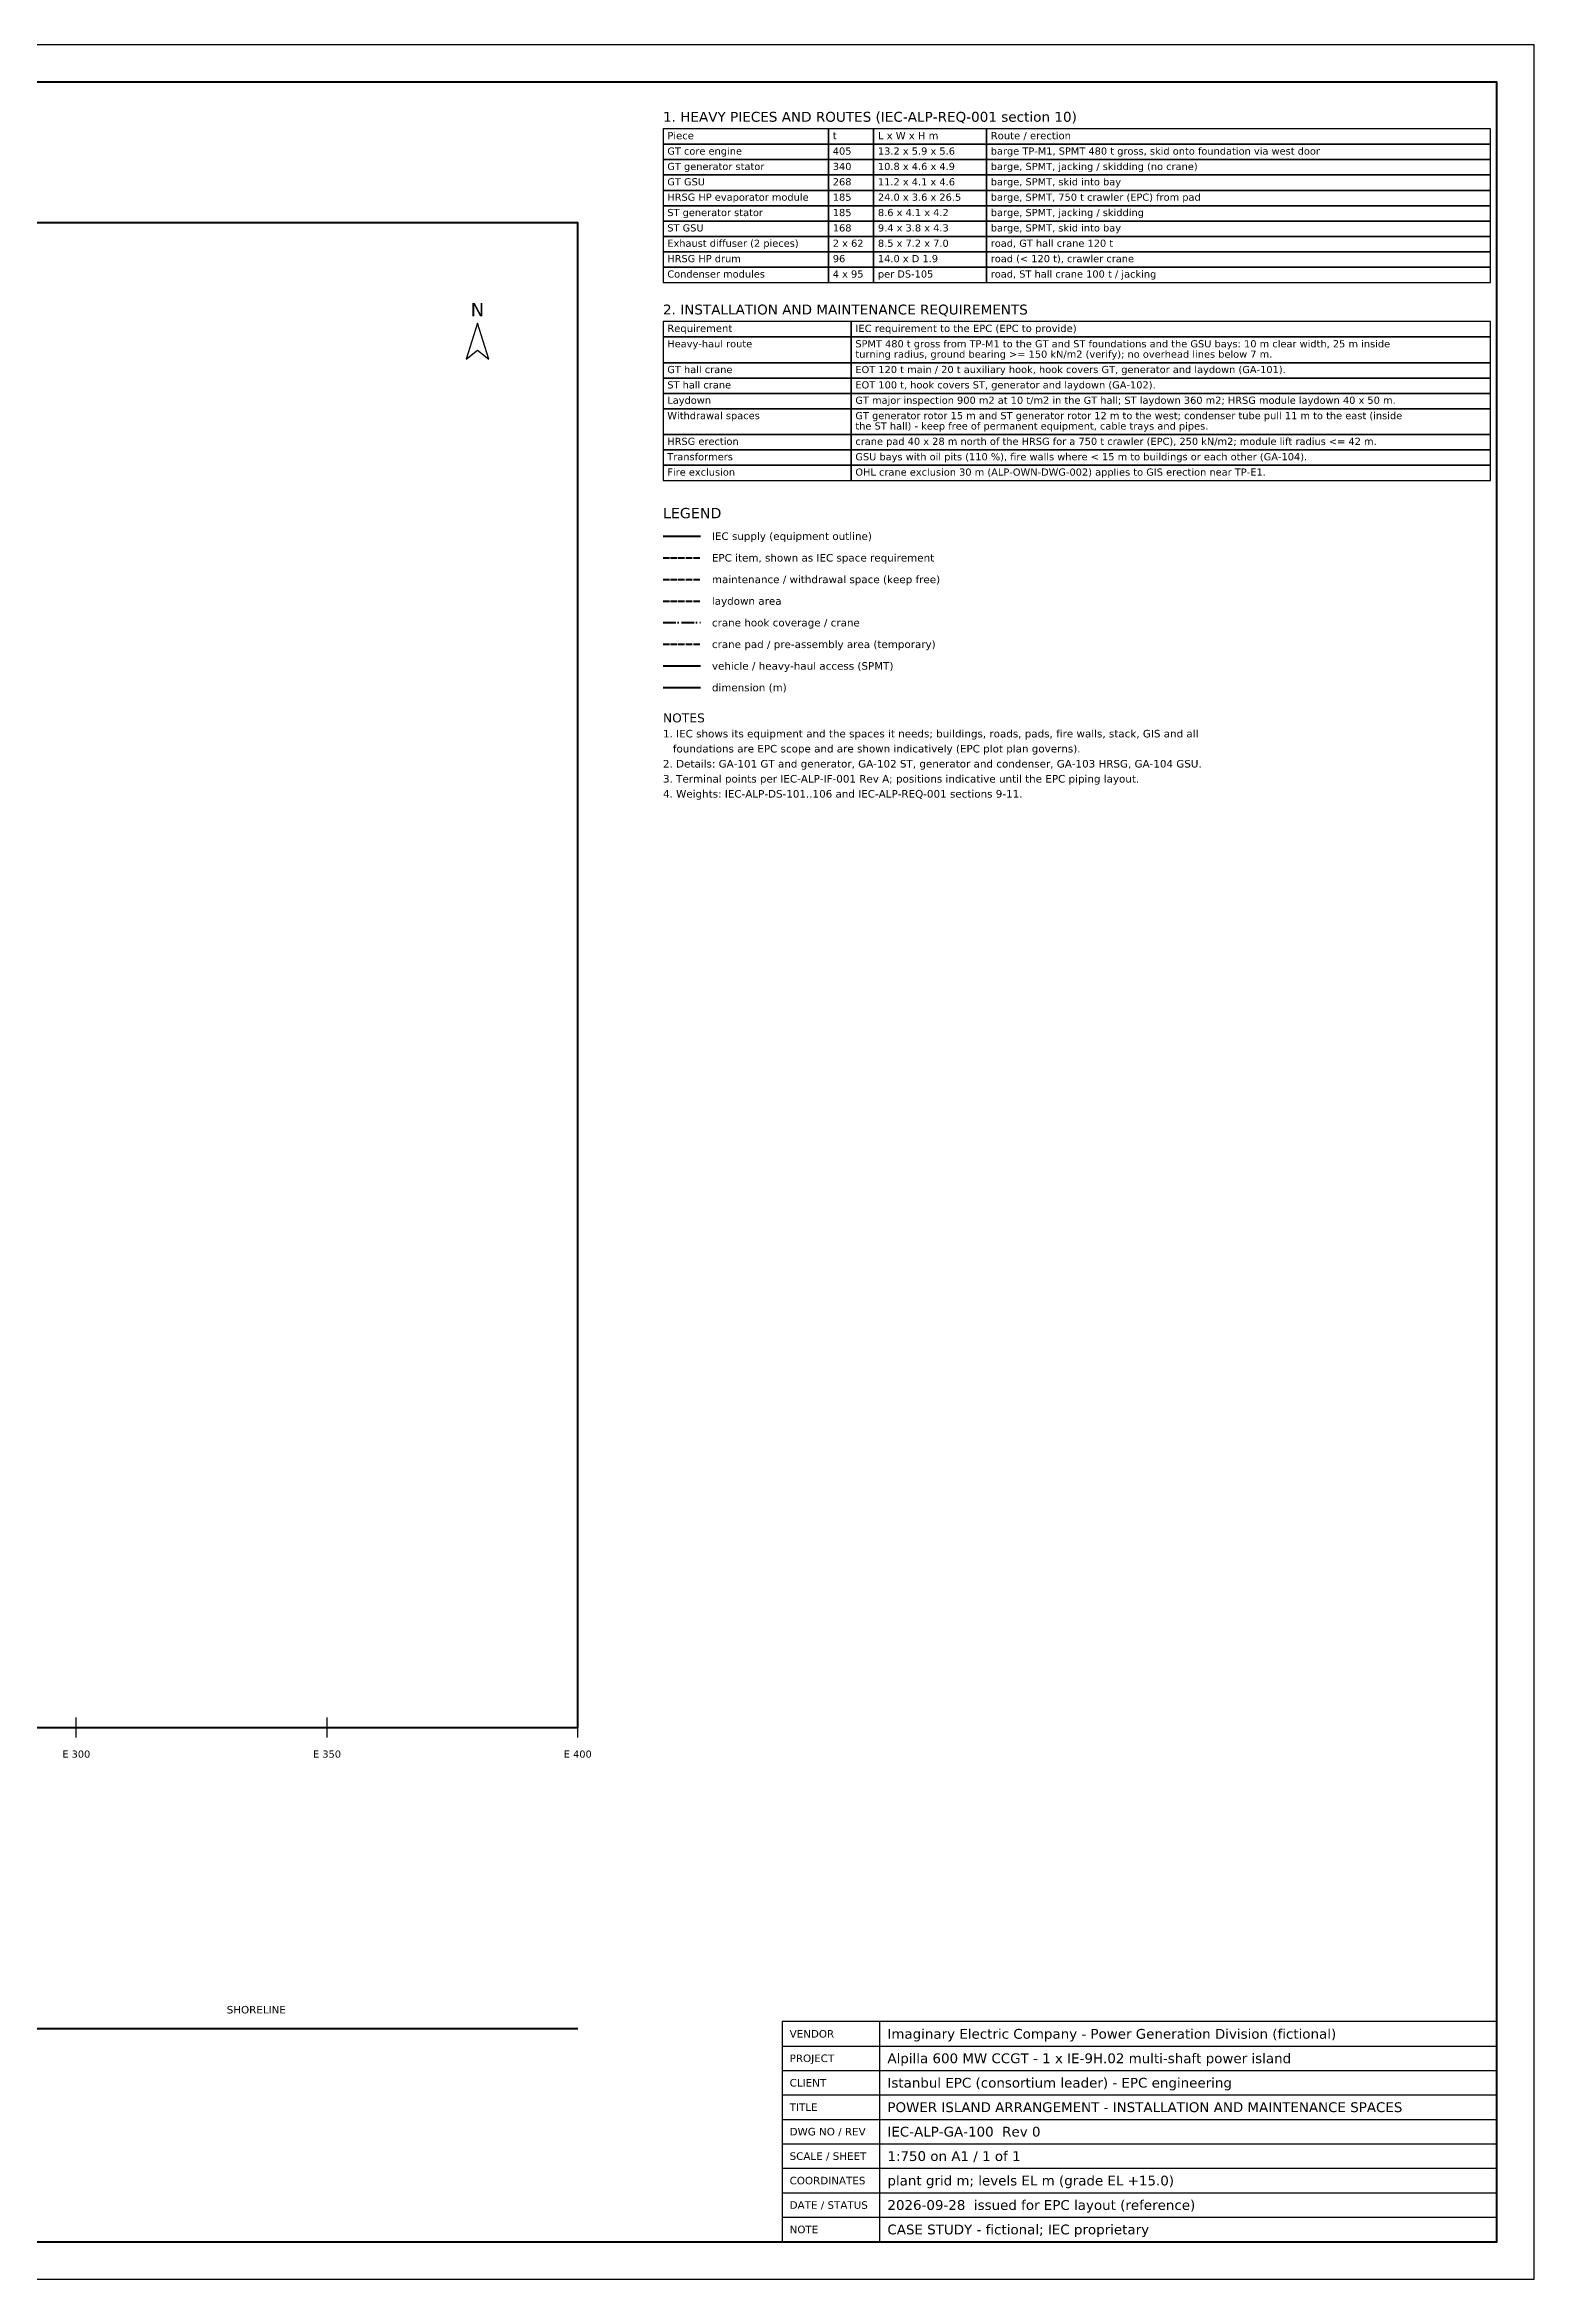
# Model space of a CAD drawing. Header units: metres. Extents: x -40 to 591, y -110 to 336.
# Drawn here: x 293.7 to 590.8, y -110 to 335.5 of the extents above; entities that cross this region are included whole.
import ezdxf
from ezdxf.enums import TextEntityAlignment as Align

# ---------------------------------------------------------------- set-up
doc = ezdxf.new("R2010")
doc.units = ezdxf.units.M
doc.linetypes.add('DASHDOT', pattern=[3.556, 2.54, -0.508, 0, -0.508])
doc.linetypes.add('DASHED', pattern=[1.524, 1.27, -0.254])
for name, color, linetype in [('ACCESS', 1, 'Continuous'), ('ANNO', 7, 'Continuous'), ('CRANE', 5, 'Continuous'), ('DIM', 1, 'Continuous'), ('EPC', 8, 'Continuous'), ('IEC', 7, 'Continuous'), ('LAYDOWN', 3, 'Continuous'), ('MAINT', 6, 'Continuous'), ('PAD', 30, 'Continuous'), ('PLOT', 8, 'Continuous'), ('SEA', 4, 'Continuous'), ('TITLE', 7, 'Continuous')]:
    doc.layers.add(name, color=color, linetype=linetype)
doc.styles.add('ALPILLA', font='DejaVuSans.ttf')
doc.styles.add('IEC', font='DejaVuSans.ttf')

msp = doc.modelspace()

# ---------------------------------------------------------------- linework, layer by layer
at = {"layer": 'ACCESS', "linetype": 'CONTINUOUS', "lineweight": 60}
msp.add_line((417, 211.64875), (424.5, 211.64875), dxfattribs=at)
at = {"layer": 'ANNO'}
for p, q in [((300, -2), (300, 2)), ((350, -2), (350, 2)), ((400, -2), (400, 2))]:
    msp.add_line(p, q, dxfattribs=at)
for points in [[(417, 315.65125), (450, 315.65125), (450, 318.715), (417, 318.715)], [(450, 315.65125), (459, 315.65125), (459, 318.715), (450, 318.715)], [(459, 315.65125), (481.5, 315.65125), (481.5, 318.715), (459, 318.715)], [(481.5, 315.65125), (582, 315.65125), (582, 318.715), (481.5, 318.715)], [(417, 312.5875), (450, 312.5875), (450, 315.65125), (417, 315.65125)], [(417, 309.52375), (450, 309.52375), (450, 312.5875), (417, 312.5875)], [(450, 312.5875), (459, 312.5875), (459, 315.65125), (450, 315.65125)], [(450, 309.52375), (459, 309.52375), (459, 312.5875), (450, 312.5875)], [(459, 312.5875), (481.5, 312.5875), (481.5, 315.65125), (459, 315.65125)], [(459, 309.52375), (481.5, 309.52375), (481.5, 312.5875), (459, 312.5875)], [(481.5, 312.5875), (582, 312.5875), (582, 315.65125), (481.5, 315.65125)], [(481.5, 309.52375), (582, 309.52375), (582, 312.5875), (481.5, 312.5875)], [(417, 306.46), (450, 306.46), (450, 309.52375), (417, 309.52375)], [(450, 306.46), (459, 306.46), (459, 309.52375), (450, 309.52375)], [(459, 306.46), (481.5, 306.46), (481.5, 309.52375), (459, 309.52375)], [(481.5, 306.46), (582, 306.46), (582, 309.52375), (481.5, 309.52375)], [(417, 303.39625), (450, 303.39625), (450, 306.46), (417, 306.46)], [(417, 300.3325), (450, 300.3325), (450, 303.39625), (417, 303.39625)], [(450, 303.39625), (459, 303.39625), (459, 306.46), (450, 306.46)], [(450, 300.3325), (459, 300.3325), (459, 303.39625), (450, 303.39625)], [(459, 303.39625), (481.5, 303.39625), (481.5, 306.46), (459, 306.46)], [(459, 300.3325), (481.5, 300.3325), (481.5, 303.39625), (459, 303.39625)], [(481.5, 303.39625), (582, 303.39625), (582, 306.46), (481.5, 306.46)], [(481.5, 300.3325), (582, 300.3325), (582, 303.39625), (481.5, 303.39625)], [(417, 297.26875), (450, 297.26875), (450, 300.3325), (417, 300.3325)], [(450, 297.26875), (459, 297.26875), (459, 300.3325), (450, 300.3325)], [(459, 297.26875), (481.5, 297.26875), (481.5, 300.3325), (459, 300.3325)], [(481.5, 297.26875), (582, 297.26875), (582, 300.3325), (481.5, 300.3325)], [(417, 294.205), (450, 294.205), (450, 297.26875), (417, 297.26875)], [(417, 291.14125), (450, 291.14125), (450, 294.205), (417, 294.205)], [(450, 294.205), (459, 294.205), (459, 297.26875), (450, 297.26875)], [(450, 291.14125), (459, 291.14125), (459, 294.205), (450, 294.205)], [(459, 294.205), (481.5, 294.205), (481.5, 297.26875), (459, 297.26875)], [(459, 291.14125), (481.5, 291.14125), (481.5, 294.205), (459, 294.205)], [(481.5, 294.205), (582, 294.205), (582, 297.26875), (481.5, 297.26875)], [(481.5, 291.14125), (582, 291.14125), (582, 294.205), (481.5, 294.205)], [(417, 288.0775), (450, 288.0775), (450, 291.14125), (417, 291.14125)], [(450, 288.0775), (459, 288.0775), (459, 291.14125), (450, 291.14125)], [(459, 288.0775), (481.5, 288.0775), (481.5, 291.14125), (459, 291.14125)], [(481.5, 288.0775), (582, 288.0775), (582, 291.14125), (481.5, 291.14125)], [(380, 280), (377.75, 272.8), (380, 274.6), (382.25, 272.8)], [(417, 277.22875), (454.5, 277.22875), (454.5, 280.2925), (417, 280.2925)], [(417, 272.09875), (454.5, 272.09875), (454.5, 277.22875), (417, 277.22875)], [(454.5, 277.22875), (582, 277.22875), (582, 280.2925), (454.5, 280.2925)], [(454.5, 272.09875), (582, 272.09875), (582, 277.22875), (454.5, 277.22875)], [(417, 269.035), (454.5, 269.035), (454.5, 272.09875), (417, 272.09875)], [(454.5, 269.035), (582, 269.035), (582, 272.09875), (454.5, 272.09875)], [(417, 265.97125), (454.5, 265.97125), (454.5, 269.035), (417, 269.035)], [(454.5, 265.97125), (582, 265.97125), (582, 269.035), (454.5, 269.035)], [(417, 262.9075), (454.5, 262.9075), (454.5, 265.97125), (417, 265.97125)], [(417, 257.7775), (454.5, 257.7775), (454.5, 262.9075), (417, 262.9075)], [(454.5, 262.9075), (582, 262.9075), (582, 265.97125), (454.5, 265.97125)], [(454.5, 257.7775), (582, 257.7775), (582, 262.9075), (454.5, 262.9075)], [(417, 254.71375), (454.5, 254.71375), (454.5, 257.7775), (417, 257.7775)], [(417, 251.65), (454.5, 251.65), (454.5, 254.71375), (417, 254.71375)], [(454.5, 254.71375), (582, 254.71375), (582, 257.7775), (454.5, 257.7775)], [(454.5, 251.65), (582, 251.65), (582, 254.71375), (454.5, 254.71375)], [(417, 248.58625), (454.5, 248.58625), (454.5, 251.65), (417, 251.65)], [(454.5, 248.58625), (582, 248.58625), (582, 251.65), (454.5, 251.65)]]:
    msp.add_lwpolyline(points, close=True, dxfattribs=at)
at = {"layer": 'CRANE', "linetype": 'DASHDOT', "lineweight": 60}
msp.add_line((417, 220.27375), (424.5, 220.27375), dxfattribs=at)
at = {"layer": 'DIM', "linetype": 'CONTINUOUS', "lineweight": 60}
msp.add_line((417, 207.33625), (424.5, 207.33625), dxfattribs=at)
at = {"layer": 'EPC', "linetype": 'DASHED', "lineweight": 60}
msp.add_line((417, 233.21125), (424.5, 233.21125), dxfattribs=at)
at = {"layer": 'IEC', "linetype": 'CONTINUOUS', "lineweight": 60}
msp.add_line((417, 237.52375), (424.5, 237.52375), dxfattribs=at)
at = {"layer": 'LAYDOWN', "linetype": 'DASHED', "lineweight": 60}
msp.add_line((417, 224.58625), (424.5, 224.58625), dxfattribs=at)
at = {"layer": 'MAINT', "linetype": 'DASHED', "lineweight": 60}
msp.add_line((417, 228.89875), (424.5, 228.89875), dxfattribs=at)
at = {"layer": 'PAD', "linetype": 'DASHED', "lineweight": 60}
msp.add_line((417, 215.96125), (424.5, 215.96125), dxfattribs=at)
at = {"layer": 'PLOT', "lineweight": 70}
msp.add_lwpolyline([(0, 0), (400, 0), (400, 300), (0, 300)], close=True, dxfattribs=at)
at = {"layer": 'SEA', "lineweight": 50}
msp.add_lwpolyline([(-32.5, -60), (400, -60)], dxfattribs=at)
at = {"layer": 'TITLE'}
for p, q in [((460.25, -102.5), (460.25, -58.625)), ((440.75, -63.5), (583.25, -63.5)), ((440.75, -68.375), (583.25, -68.375)), ((440.75, -73.25), (583.25, -73.25)), ((440.75, -78.125), (583.25, -78.125)), ((440.75, -83), (583.25, -83)), ((440.75, -87.875), (583.25, -87.875)), ((440.75, -92.75), (583.25, -92.75)), ((440.75, -97.625), (583.25, -97.625))]:
    msp.add_line(p, q, dxfattribs=at)
for points in [[(-40, -110), (590.75, -110), (590.75, 335.5), (-40, 335.5)], [(440.75, -102.5), (583.25, -102.5), (583.25, -58.625), (440.75, -58.625)]]:
    msp.add_lwpolyline(points, close=True, dxfattribs=at)
at = {"layer": 'TITLE', "lineweight": 70}
msp.add_lwpolyline([(-32.5, -102.5), (583.25, -102.5), (583.25, 328), (-32.5, 328)], close=True, dxfattribs=at)

# ---------------------------------------------------------------- texts
at = {"layer": 'ANNO', "style": 'IEC'}
for s, height, p in [('1. HEAVY PIECES AND ROUTES (IEC-ALP-REQ-001 section 10)', 1.96875, (417, 320.14)), ('Piece', 1.4535, (417.855, 316.64875)), ('t', 1.4535, (450.855, 316.64875)), ('L x W x H m', 1.4535, (459.855, 316.64875)), ('Route / erection', 1.4535, (482.355, 316.64875)), ('GT core engine', 1.425, (417.855, 313.585)), ('GT generator stator', 1.425, (417.855, 310.52125)), ('405', 1.425, (450.855, 313.585)), ('340', 1.425, (450.855, 310.52125)), ('13.2 x 5.9 x 5.6', 1.425, (459.855, 313.585)), ('10.8 x 4.6 x 4.9', 1.425, (459.855, 310.52125)), ('barge TP-M1, SPMT 480 t gross, skid onto foundation via west door', 1.425, (482.355, 313.585)), ('barge, SPMT, jacking / skidding (no crane)', 1.425, (482.355, 310.52125)), ('GT GSU', 1.425, (417.855, 307.4575)), ('268', 1.425, (450.855, 307.4575)), ('11.2 x 4.1 x 4.6', 1.425, (459.855, 307.4575)), ('barge, SPMT, skid into bay', 1.425, (482.355, 307.4575)), ('HRSG HP evaporator module', 1.425, (417.855, 304.39375)), ('185', 1.425, (450.855, 304.39375)), ('24.0 x 3.6 x 26.5', 1.425, (459.855, 304.39375)), ('barge, SPMT, 750 t crawler (EPC) from pad', 1.425, (482.355, 304.39375)), ('ST generator stator', 1.425, (417.855, 301.33)), ('ST GSU', 1.425, (417.855, 298.26625)), ('185', 1.425, (450.855, 301.33)), ('168', 1.425, (450.855, 298.26625)), ('9.4 x 3.8 x 4.3', 1.425, (459.855, 298.26625)), ('8.6 x 4.1 x 4.2', 1.425, (459.855, 301.33)), ('barge, SPMT, jacking / skidding', 1.425, (482.355, 301.33)), ('barge, SPMT, skid into bay', 1.425, (482.355, 298.26625)), ('Exhaust diffuser (2 pieces)', 1.425, (417.855, 295.2025)), ('2 x 62', 1.425, (450.855, 295.2025)), ('8.5 x 7.2 x 7.0', 1.425, (459.855, 295.2025)), ('road, GT hall crane 120 t', 1.425, (482.355, 295.2025)), ('Condenser modules', 1.425, (417.855, 289.075)), ('HRSG HP drum', 1.425, (417.855, 292.13875)), ('4 x 95', 1.425, (450.855, 289.075)), ('96', 1.425, (450.855, 292.13875)), ('per DS-105', 1.425, (459.855, 289.075)), ('14.0 x D 1.9', 1.425, (459.855, 292.13875)), ('road (< 120 t), crawler crane', 1.425, (482.355, 292.13875)), ('road, ST hall crane 100 t / jacking', 1.425, (482.355, 289.075)), ('2. INSTALLATION AND MAINTENANCE REQUIREMENTS', 1.96875, (417, 281.7175)), ('Heavy-haul route', 1.425, (417.855, 275.1625)), ('Requirement', 1.4535, (417.855, 278.22625)), ('SPMT 480 t gross from TP-M1 to the GT and ST foundations and the GSU bays: 10 m clear width, 25 m inside', 1.425, (455.355, 275.1625)), ('IEC requirement to the EPC (EPC to provide)', 1.4535, (455.355, 278.22625)), ('turning radius, ground bearing >= 150 kN/m2 (verify); no overhead lines below 7 m.', 1.425, (455.355, 273.09625)), ('GT hall crane', 1.425, (417.855, 270.0325)), ('ST hall crane', 1.425, (417.855, 266.96875)), ('EOT 120 t main / 20 t auxiliary hook, hook covers GT, generator and laydown (GA-101).', 1.425, (455.355, 270.0325)), ('EOT 100 t, hook covers ST, generator and laydown (GA-102).', 1.425, (455.355, 266.96875)), ('Laydown', 1.425, (417.855, 263.905)), ('GT major inspection 900 m2 at 10 t/m2 in the GT hall; ST laydown 360 m2; HRSG module laydown 40 x 50 m.', 1.425, (455.355, 263.905)), ('Withdrawal spaces', 1.425, (417.855, 260.84125)), ('the ST hall) - keep free of permanent equipment, cable trays and pipes.', 1.425, (455.355, 258.775)), ('GT generator rotor 15 m and ST generator rotor 12 m to the west; condenser tube pull 11 m to the east (inside', 1.425, (455.355, 260.84125)), ('Transformers', 1.425, (417.855, 252.6475)), ('HRSG erection', 1.425, (417.855, 255.71125)), ('crane pad 40 x 28 m north of the HRSG for a 750 t crawler (EPC), 250 kN/m2; module lift radius <= 42 m.', 1.425, (455.355, 255.71125)), ('GSU bays with oil pits (110 %), fire walls where < 15 m to buildings or each other (GA-104).', 1.425, (455.355, 252.6475)), ('Fire exclusion', 1.425, (417.855, 249.58375)), ('OHL crane exclusion 30 m (ALP-OWN-DWG-002) applies to GIS erection near TP-E1.', 1.425, (455.355, 249.58375)), ('LEGEND', 2.0625, (417, 241.08625)), ('IEC supply (equipment outline)', 1.5, (426.75, 236.77375)), ('EPC item, shown as IEC space requirement', 1.5, (426.75, 232.46125)), ('maintenance / withdrawal space (keep free)', 1.5, (426.75, 228.14875)), ('laydown area', 1.5, (426.75, 223.83625)), ('crane hook coverage / crane', 1.5, (426.75, 219.52375)), ('crane pad / pre-assembly area (temporary)', 1.5, (426.75, 215.21125)), ('vehicle / heavy-haul access (SPMT)', 1.5, (426.75, 210.89875)), ('dimension (m)', 1.5, (426.75, 206.58625)), ('NOTES', 1.78125, (417, 200.39875)), ('1. IEC shows its equipment and the spaces it needs; buildings, roads, pads, fire walls, stack, GIS and all', 1.5, (417, 197.39875)), ('2. Details: GA-101 GT and generator, GA-102 ST, generator and condenser, GA-103 HRSG, GA-104 GSU.', 1.5, (417, 191.39875)), ('   foundations are EPC scope and are shown indicatively (EPC plot plan governs).', 1.5, (417, 194.39875)), ('3. Terminal points per IEC-ALP-IF-001 Rev A; positions indicative until the EPC piping layout.', 1.5, (417, 188.39875)), ('4. Weights: IEC-ALP-DS-101..106 and IEC-ALP-REQ-001 sections 9-11.', 1.5, (417, 185.39875))]:
    msp.add_text(s, height=height, dxfattribs=at).set_placement(p)
for s, height, p in [('N', 2.625, (380, 281.35)), ('E 300', 1.425, (300, -6)), ('E 350', 1.425, (350, -6)), ('E 400', 1.425, (400, -6))]:
    msp.add_text(s, height=height, dxfattribs=at).set_placement(p, align=Align.CENTER)
at = {"layer": 'SEA', "style": 'IEC'}
msp.add_text('SHORELINE', height=1.5, dxfattribs=at).set_placement((330, -57))
at = {"layer": 'TITLE', "style": 'ALPILLA'}
for s, height, p in [('VENDOR', 1.5, (442.25, -61.0625)), ('Imaginary Electric Company - Power Generation Division (fictional)', 1.95, (461.75, -61.0625)), ('PROJECT', 1.5, (442.25, -65.9375)), ('Alpilla 600 MW CCGT - 1 x IE-9H.02 multi-shaft power island', 1.95, (461.75, -65.9375)), ('CLIENT', 1.5, (442.25, -70.8125)), ('Istanbul EPC (consortium leader) - EPC engineering', 1.95, (461.75, -70.8125)), ('TITLE', 1.5, (442.25, -75.6875)), ('POWER ISLAND ARRANGEMENT - INSTALLATION AND MAINTENANCE SPACES', 1.95, (461.75, -75.6875)), ('DWG NO / REV', 1.5, (442.25, -80.5625)), ('IEC-ALP-GA-100  Rev 0', 1.95, (461.75, -80.5625)), ('1:750 on A1 / 1 of 1', 1.95, (461.75, -85.4375)), ('SCALE / SHEET', 1.5, (442.25, -85.4375)), ('COORDINATES', 1.5, (442.25, -90.3125)), ('plant grid m; levels EL m (grade EL +15.0)', 1.95, (461.75, -90.3125)), ('DATE / STATUS', 1.5, (442.25, -95.1875)), ('2026-09-28  issued for EPC layout (reference)', 1.95, (461.75, -95.1875)), ('NOTE', 1.5, (442.25, -100.0625)), ('CASE STUDY - fictional; IEC proprietary', 1.95, (461.75, -100.0625))]:
    msp.add_text(s, height=height, dxfattribs=at).set_placement(p, align=Align.MIDDLE_LEFT)

doc.saveas('drawing.dxf')
